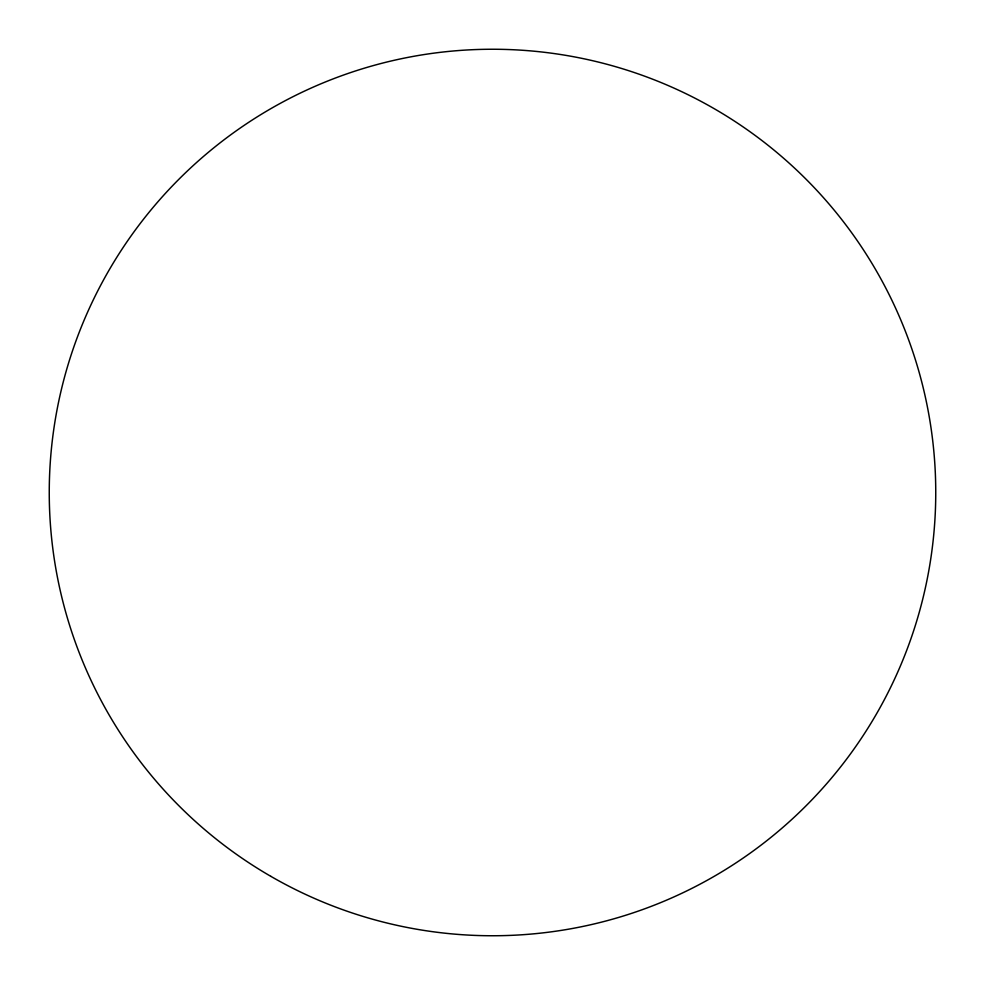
<?xml version="1.0" encoding="UTF-8"?>
<svg xmlns="http://www.w3.org/2000/svg" width="985" height="985" viewBox="0 0 985 985"><rect width="100%" height="100%" fill="white"/><g stroke="black" fill="none" stroke-linecap="round" stroke-linejoin="round"><path stroke-width="1.48" d="M270.875 876.367A443.25 443.25 0 0 0 935.75 492.5A443.25 443.25 0 0 0 270.875 108.633A443.25 443.25 0 0 0 270.875 876.367"/></g></svg>
